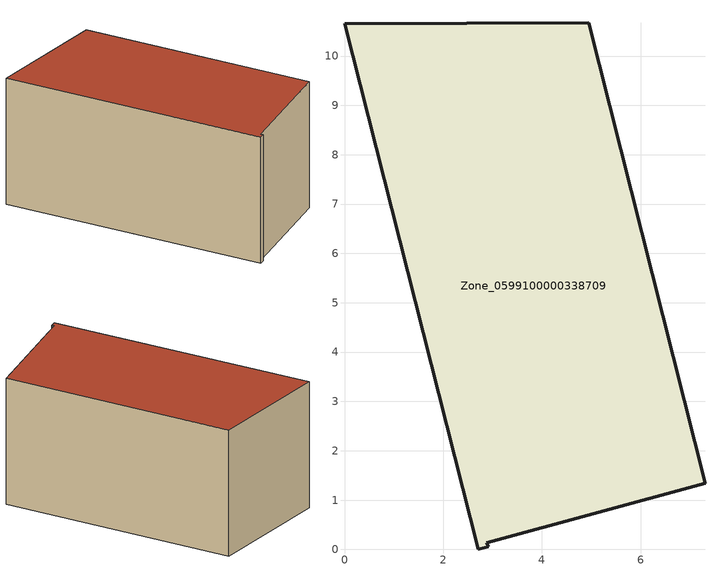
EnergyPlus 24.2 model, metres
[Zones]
Zone_0599100000338709
 floor ground (C_G): 0,10.66 4.95,10.68 7.31,1.34 2.89,0.14 2.91,0.05 2.71,0 z0
 wall outside (C_F): 4.95,10.68 0,10.66 2.71,0 2.91,0.05 2.89,0.14 7.31,1.34 4.95,10.68 z0:5.65
 roof outside (C_R): 0,10.66 2.71,0 2.91,0.05 2.89,0.14 7.31,1.34 4.95,10.68 z5.65
[BUILDING]
Pand.0599100000338709: North Axis=0; Terrain=City; Loads Convergence Tolerance Value=0.04; Temperature Convergence Tolerance Value=0.4; Solar Distribution=FullExterior; Maximum Number of Warmup Days=25; Minimum Number of Warmup Days=1
[Site:Location]
Rotterdam.The.Hague.AP_ZH_NLD Design_Conditions: Latitude=51.96; Longitude=4.45; Time Zone=1; Elevation=-4.5
[SITE:GROUNDTEMPERATURE:BUILDINGSURFACE]
18, 18, 18, 18, 18, 18, 18, 18, 18, 18, 18, 18
[MATERIAL] Thermal Absorptance=0.9; Solar Absorptance=0.7; Visible Absorptance=0.7
Name | Roughness | Thickness | Conductivity | Density | Specific Heat
G.TI.1992-2005 | MediumSmooth | 0.15 | 0.06 | 540 | 1210
F.TI.1992-2005 | Rough | 0.3 | 0.12 | 1920 | 840
R.TI.1992-2005 | MediumRough | 0.2 | 0.08 | 1500 | 1000
[CONSTRUCTION]
C_G: G.TI.1992-2005
C_F: F.TI.1992-2005
C_R: R.TI.1992-2005
[ZONE]
Zone_0599100000338709: Type=1; Multiplier=1; Ceiling Height=Autocalculate; Volume=Autocalculate; Floor Area=autocalculate; Part of Total Floor Area=Yes
[ZONEINFILTRATION:DESIGNFLOWRATE]
Infil_Zone_0599100000338709: Zone or ZoneList or Space or SpaceList=Zone_0599100000338709; Schedule=AlwaysOn; Design Flow Rate Calculation Method=Flow/Area; Flow Rate per Floor Area=0.0015; Constant Term Coefficient=1; Temperature Term Coefficient=0; Velocity Term Coefficient=0; Velocity Squared Term Coefficient=0
[HVACTEMPLATE:ZONE:IDEALLOADSAIRSYSTEM]
Zone_0599100000338709: Maximum Heating Supply Air Temperature=50; Minimum Cooling Supply Air Temperature=13; Maximum Heating Supply Air Humidity Ratio=0.0156; Minimum Cooling Supply Air Humidity Ratio=0.0077; Heating Limit=NoLimit; Cooling Limit=NoLimit; Dehumidification Control Type=ConstantSensibleHeatRatio; Cooling Sensible Heat Ratio=0.7; Dehumidification Setpoint=60; Humidification Control Type=None; Humidification Setpoint=30; Outdoor Air Method=None; Outdoor Air Flow Rate per Person=0.00944; Outdoor Air Flow Rate per Zone Floor Area=0; Outdoor Air Flow Rate per Zone=0; Demand Controlled Ventilation Type=None; Outdoor Air Economizer Type=NoEconomizer; Heat Recovery Type=None; Sensible Heat Recovery Effectiveness=0.7; Latent Heat Recovery Effectiveness=0.65
[ZONECONTROL:THERMOSTAT]
ThermostatControl_Zone_0599100000338709: Zone or ZoneList=Zone_0599100000338709; Control Type Schedule=DualSetpointControlType; Control 1=Thermostat_Zone_0599100000338709; Temperature Difference Between Cutout And Setpoint=0
[THERMOSTATSETPOINT:DUALSETPOINT]
Thermostat_Zone_0599100000338709: Heating Setpoint Temperature Schedule=HeatingSetpoint_Zone_0599100000338709; Cooling Setpoint Temperature Schedule=CoolingSetpoint_Zone_0599100000338709
[SCHEDULE:COMPACT]
HeatingSetpoint_Zone_0599100000338709: Through: 12/31, For: AllDays, Until: 24:00, 21
CoolingSetpoint_Zone_0599100000338709: Through: 12/31, For: AllDays, Until: 24:00, 24
DualSetpointControlType: Through: 12/31, For: AllDays, Until: 24:00, 4
AlwaysOn: Through: 12/31, For: AllDays, Until: 24:00, 1
